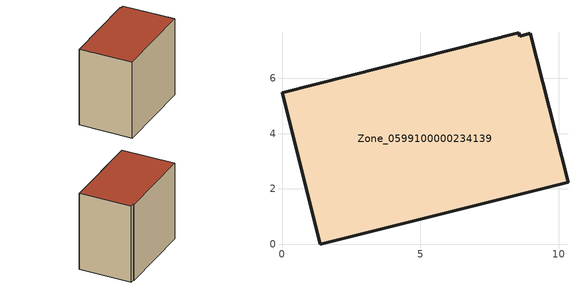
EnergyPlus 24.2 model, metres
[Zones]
Zone_0599100000234139
 floor ground (C_G): 8.98,7.62 10.34,2.24 1.38,0 0,5.48 8.56,7.65 8.6,7.53 z0
 wall outside (C_F): 1.38,0 10.34,2.24 8.98,7.62 8.6,7.53 8.56,7.65 0,5.48 1.38,0 z0:8.41
 roof outside (C_R): 10.34,2.24 8.98,7.62 8.6,7.53 8.56,7.65 0,5.48 1.38,0 z8.41
[BUILDING]
Pand.0599100000234139: North Axis=0; Terrain=City; Loads Convergence Tolerance Value=0.04; Temperature Convergence Tolerance Value=0.4; Solar Distribution=FullExterior; Maximum Number of Warmup Days=25; Minimum Number of Warmup Days=1
[Site:Location]
Rotterdam.The.Hague.AP_ZH_NLD Design_Conditions: Latitude=51.96; Longitude=4.45; Time Zone=1; Elevation=-4.5
[SITE:GROUNDTEMPERATURE:BUILDINGSURFACE]
18, 18, 18, 18, 18, 18, 18, 18, 18, 18, 18, 18
[MATERIAL] Thermal Absorptance=0.9; Solar Absorptance=0.7; Visible Absorptance=0.7
Name | Roughness | Thickness | Conductivity | Density | Specific Heat
G.TC.1975-1991 | MediumSmooth | 0.15 | 0.288461 | 540 | 1210
F.TC.1975-1991 | Rough | 0.3 | 0.230769 | 1920 | 840
R.TC.1975-1991 | MediumRough | 0.2 | 0.153846 | 1500 | 1000
[CONSTRUCTION]
C_G: G.TC.1975-1991
C_F: F.TC.1975-1991
C_R: R.TC.1975-1991
[ZONE]
Zone_0599100000234139: Type=1; Multiplier=1; Ceiling Height=Autocalculate; Volume=Autocalculate; Floor Area=autocalculate; Part of Total Floor Area=Yes
[ZONEINFILTRATION:DESIGNFLOWRATE]
Infil_Zone_0599100000234139: Zone or ZoneList or Space or SpaceList=Zone_0599100000234139; Schedule=AlwaysOn; Design Flow Rate Calculation Method=Flow/Area; Flow Rate per Floor Area=0.003; Constant Term Coefficient=1; Temperature Term Coefficient=0; Velocity Term Coefficient=0; Velocity Squared Term Coefficient=0
[HVACTEMPLATE:ZONE:IDEALLOADSAIRSYSTEM]
Zone_0599100000234139: Maximum Heating Supply Air Temperature=50; Minimum Cooling Supply Air Temperature=13; Maximum Heating Supply Air Humidity Ratio=0.0156; Minimum Cooling Supply Air Humidity Ratio=0.0077; Heating Limit=NoLimit; Cooling Limit=NoLimit; Dehumidification Control Type=ConstantSensibleHeatRatio; Cooling Sensible Heat Ratio=0.7; Dehumidification Setpoint=60; Humidification Control Type=None; Humidification Setpoint=30; Outdoor Air Method=None; Outdoor Air Flow Rate per Person=0.00944; Outdoor Air Flow Rate per Zone Floor Area=0; Outdoor Air Flow Rate per Zone=0; Demand Controlled Ventilation Type=None; Outdoor Air Economizer Type=NoEconomizer; Heat Recovery Type=None; Sensible Heat Recovery Effectiveness=0.7; Latent Heat Recovery Effectiveness=0.65
[ZONECONTROL:THERMOSTAT]
ThermostatControl_Zone_0599100000234139: Zone or ZoneList=Zone_0599100000234139; Control Type Schedule=DualSetpointControlType; Control 1=Thermostat_Zone_0599100000234139; Temperature Difference Between Cutout And Setpoint=0
[THERMOSTATSETPOINT:DUALSETPOINT]
Thermostat_Zone_0599100000234139: Heating Setpoint Temperature Schedule=HeatingSetpoint_Zone_0599100000234139; Cooling Setpoint Temperature Schedule=CoolingSetpoint_Zone_0599100000234139
[SCHEDULE:COMPACT]
HeatingSetpoint_Zone_0599100000234139: Through: 12/31, For: AllDays, Until: 24:00, 21
CoolingSetpoint_Zone_0599100000234139: Through: 12/31, For: AllDays, Until: 24:00, 24
DualSetpointControlType: Through: 12/31, For: AllDays, Until: 24:00, 4
AlwaysOn: Through: 12/31, For: AllDays, Until: 24:00, 1
